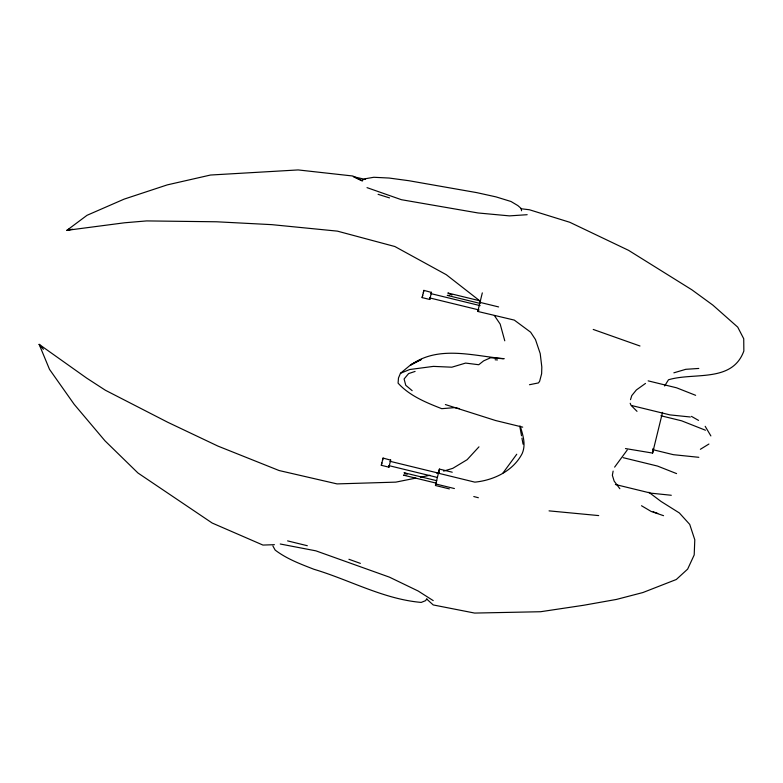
<?xml version="1.0" encoding="UTF-8"?>
<svg xmlns="http://www.w3.org/2000/svg" width="783" height="783" viewBox="0 0 783 783"><rect width="100%" height="100%" fill="white"/><g stroke="black" fill="none" stroke-linecap="round" stroke-linejoin="round"><path stroke-width="1.17" d="M613.128 471.092L612.365 475.291L614.166 481.134L619.852 488.719M389.415 465.249L388.945 467.167L381.311 465.308L381.879 462.91M390.658 460.13L383.073 458.075L382.495 460.463M430.249 297.55L429.769 299.478L422.135 297.609L422.712 295.22M431.492 292.431L423.897 290.376L423.319 292.773M388.945 467.167L390.707 459.934M429.769 299.478L431.531 292.245M452.241 472.208L439.429 469.086L435.417 485.499L449.393 488.905M625.47 448.561L652.582 453.073L662.535 412.367M529.474 384.727L538.459 382.916L539.644 381.243L541.63 373.745L541.816 367.021L540.211 353.583L535.474 339.558L530.629 332.188L514.294 320.1L477.777 311.448L482.318 292.871M422.135 297.609L423.897 290.376M383.073 458.075L381.311 465.308M477.777 311.448L478.296 309.363M653.658 448.816L652.582 453.073M439.429 469.086L438.382 473.226L474.841 482.142C493.691 480.292 513.325 470.935 522.232 453.435C526.107 444.392 522.897 435.005 520.225 426.128M652.856 448.767L652.63 449.618L673.351 454.678L698.827 457.311M630.511 399.663L631.764 395.611L636.364 389.954L645.486 383.435M504.281 358.692C473.235 356.02 438.686 344.931 410.869 364.966L421.44 359.397L410.987 364.584L400.465 373.295L398.478 377.993L398.077 383.122C409.44 395.787 426.099 402.55 441.739 408.677L454.747 407.61L459.425 408.638M426.833 598.682L425.629 600.639L421.225 602.411C383.611 599.201 349.649 579.909 313.934 569.28C300.506 564.034 286.725 558.925 275.166 550.087L272.885 545.976M664.62 385.98L668.496 379.775C694.061 372.091 732.262 383.024 743.85 351.009L743.733 338.745L737.733 327.137L712.863 305.116L691.878 289.808L628.553 250.335L569.77 222.274L529.425 209.756L521.077 208.748M614.626 467.128L627.242 450.01M502.999 472.971L516.751 454.238M478.961 446.839L467.157 459.68L452.799 468.332L443.638 471.112M700.384 449.285L708.909 444.039M69.648 228.724L66.907 230.329L124.566 222.783L146.627 220.914L216.588 221.785L271.858 224.652L337.385 231.132L394.857 246.518L446.29 274.706L479.783 300.838M361.922 180.276L365.592 178.69L373.794 177.281L389.141 178.044L408.892 180.716L476.788 192.638L496.011 196.885L511.015 201.505L517.847 205.577L521.126 208.435L521.566 210.784M400.465 373.295L409.724 369.517L433.41 366.385L451.84 367.198L465.582 363.087L478.756 364.731L483.61 360.875L490.579 357.762L503.322 358.751M415.088 371.426L408.599 373.589L404.097 378.972L405.751 385.275L412.161 390.668M436.757 473.206L439.048 472.501M673.86 372.825L685.781 369.312L698.788 368.45M415.773 478.119L395.797 482.132L337.062 483.904L279.1 470.534L217.938 446.095L167.768 422.282L105.402 390.257L86.737 378.15L39.15 344.354L49.515 369.37L74.179 404.331L104.961 440.8L137.965 473.001L212.183 523.034L262.941 545.066L274.412 544.694M420.481 477.18L429.877 475.291M72.643 229.223L66.907 230.329L87.021 215.305L124.135 199.127L167.268 184.886L210.51 175.03L298.157 169.931L352.79 175.999L362.558 180.971M527.174 214.699L509.498 215.883L478.07 212.966L401.376 199.694L367.021 187.636M449.55 295.455L447.24 295.397L480.008 303.393M405.79 475.203L403.47 475.154L436.239 483.15M495.14 359.779L497.459 359.935M549.049 510.868L598.692 515.586M690.352 416.996L669.964 414.892L632.057 405.643M671.295 495.267L650.908 493.163L615.369 484.491M280.255 544.009L315.882 550.84L389.405 577.14L418.171 591.018L433.214 600.61M365.524 179.454L353.309 176.684L361.697 180.707M287.606 540.887L307.318 545.722M480.596 300.985L447.827 292.989L451.987 295.025M479.979 302.375L498.605 306.926M430.816 293.596L480.155 305.644M429.759 297.941L479.098 309.98M648.148 380.861L676.581 387.8L695.637 395.317M660.901 415.753L681.611 420.814L705.444 430.219M522.711 427.146L495.6 420.53L445.38 404.557M623.17 457.683L657.524 466.071L676.581 473.598M389.983 461.295L439.332 473.333M388.926 465.631L437.1 477.385M436.826 480.733L404.057 472.736L407.18 474.263M435.759 483.982L454.394 488.543M473.784 496.539L478.364 497.734M389.503 197.893L378.091 194.321M663.553 515.684L651.172 511.456L641.502 505.74M593.22 329.437L639.975 345.998M653.188 511.808L657.74 513.433M348.915 559.277L360.366 563.378M691.467 416.37L698.553 420.402M648.843 492.272L660.999 501.423L679.341 512.943L689.735 524.414L694.795 539.81L694.198 554.941L687.64 569.124L676.297 579.498L642.882 592.545L616.505 599.416L583.56 605.279L540.564 611.729L474.625 613.069L433.214 604.936L426.999 599.308M637.01 411.339L631.098 405.388L630.168 403.274M43.408 349.316L39.15 344.354L41.215 347.094M494.376 315.529L500.171 324.084L504.771 340.811M705.18 426.314L710.876 435.925M519.785 426.206L521.527 435.788M521.958 438.177L523.054 444.167"/></g></svg>
